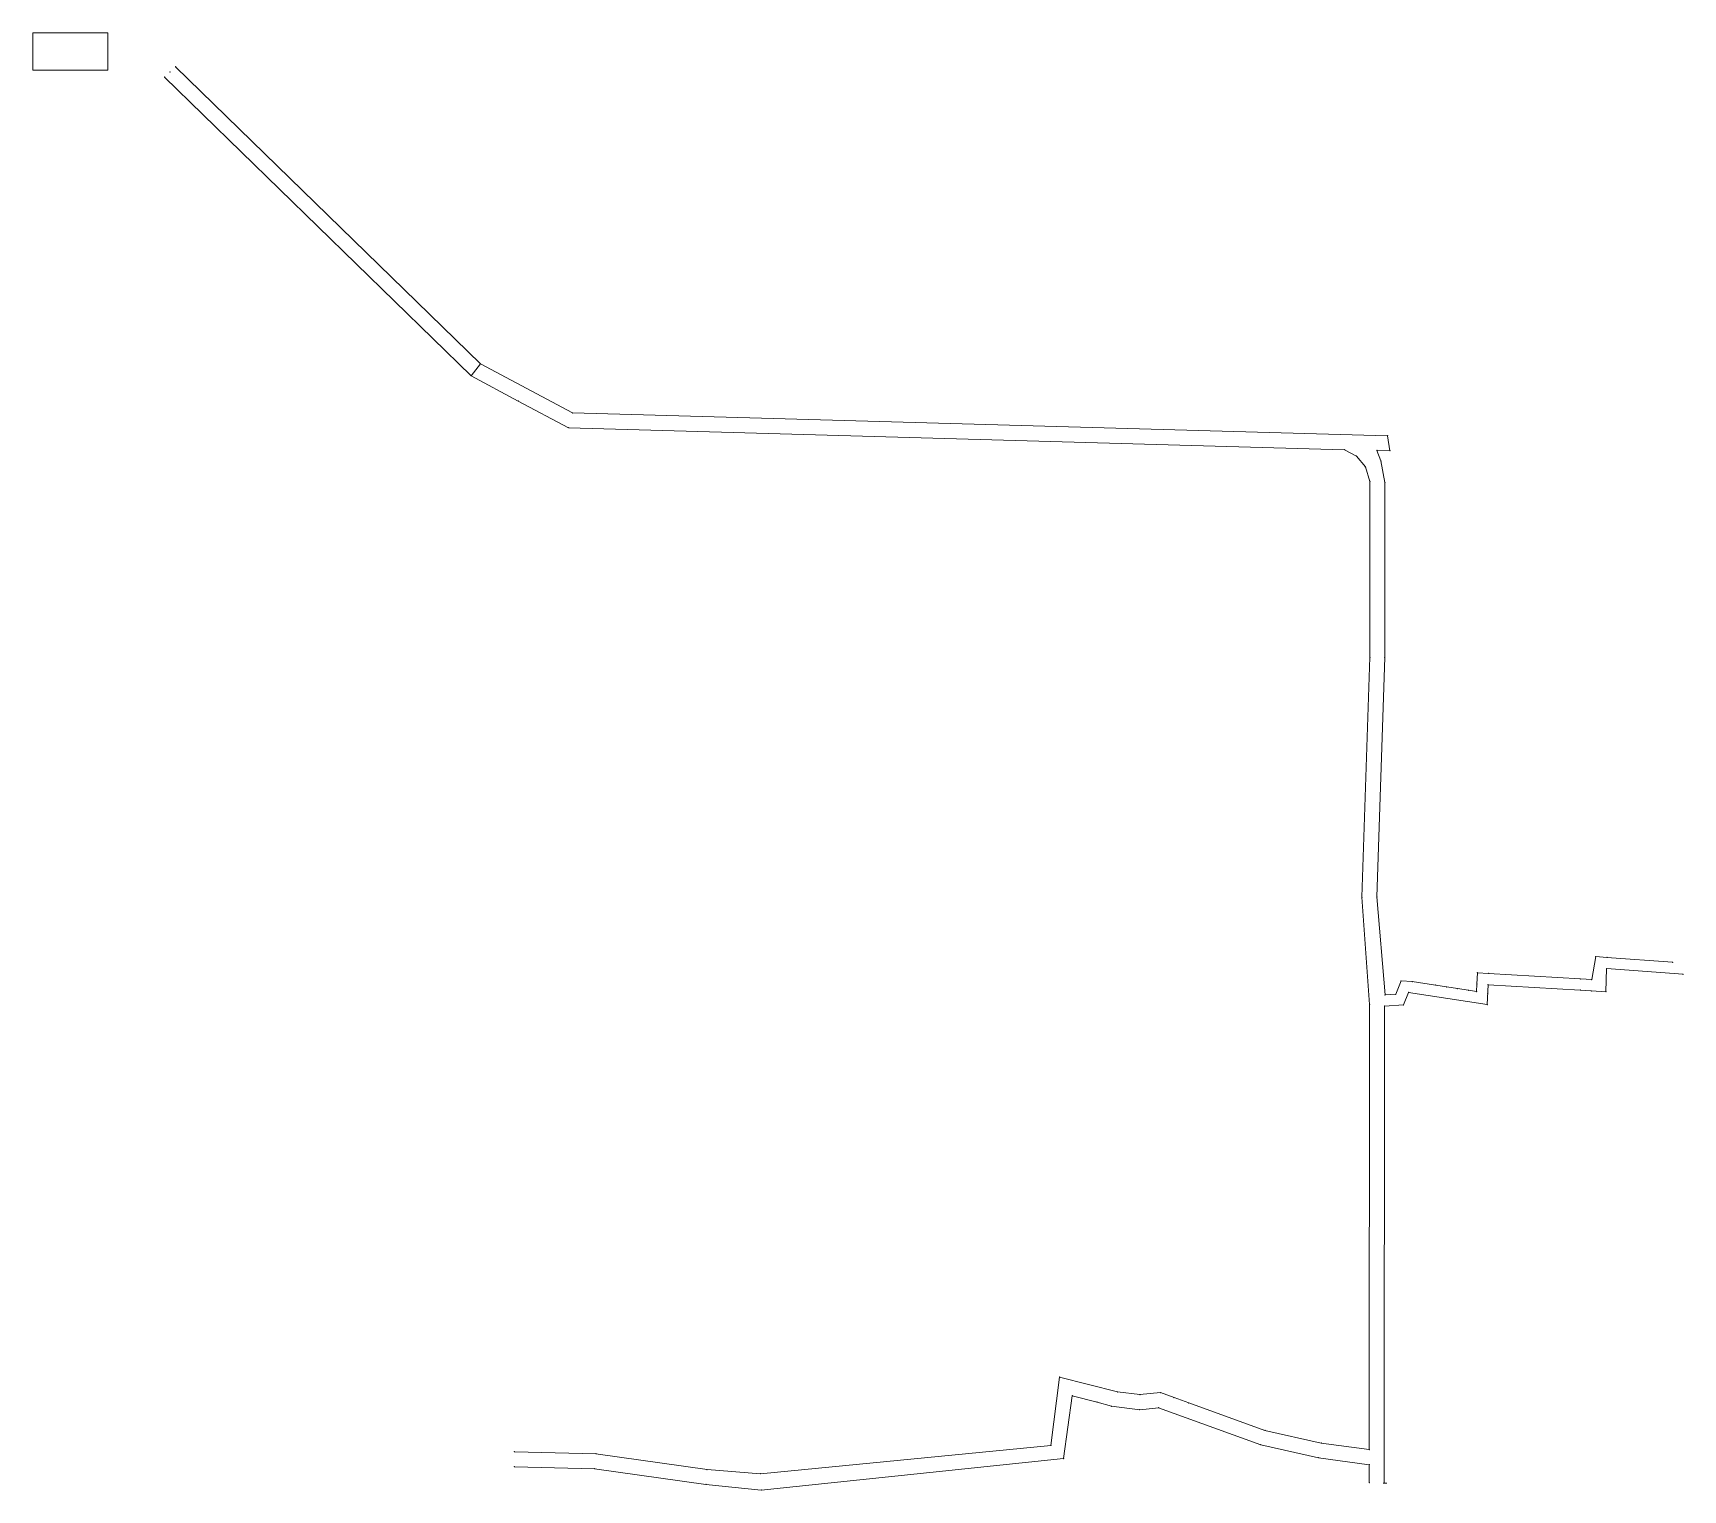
# Model space of a CAD drawing. Header units: millimetres. Extents: x 408623 to 409065, y 4589851 to 4590241.
import ezdxf

# ---------------------------------------------------------------- set-up
doc = ezdxf.new("R2010")
doc.units = ezdxf.units.MM
doc.layers.get('0').update_dxf_attribs({"color": 5, "lineweight": 0})
for name, color, linetype, lineweight in [('INIT_COORD', 5, 'Continuous', 0), ('OTOCAD_145', 5, 'Continuous', 0), ('OTOCAD_AKALiN', 3, 'Continuous', 0), ('OTOCAD_DESENDRE', 1, 'Continuous', 0), ('OTOCAD_LAGiMi', 4, 'Continuous', 0), ('OTOCAD_NOKTA', 40, 'Continuous', 0), ('OTOCAD_OZKAN', 6, 'Continuous', 0)]:
    doc.layers.add(name, color=color, linetype=linetype, lineweight=lineweight)

msp = doc.modelspace()

# ---------------------------------------------------------------- linework, layer by layer
msp.add_line((408740.09, 4590149.17, 181), (408742.55, 4590152.35, 181))
at = {"lineweight": 0}
for p in [(408895.3, 4589862.71, 182), (408898.69, 4589859.18, 182), (408817.59, 4589855.12, 219), (408817.77, 4589850.78, 219)]:
    msp.add_point(p, dxfattribs=at)
at = {"layer": 'INIT_COORD'}
msp.add_point((408659.49, 4590230.56, 181), dxfattribs=at)
at = {"layer": 'OTOCAD_145', "lineweight": 0}
for p, q in [((408978.57, 4590009.51, 145), (408980.61, 4589980.82, 145)), ((408982.58, 4590009.61, 145), (408984.74, 4589983.38, 145)), ((408984.74, 4589983.38, 145), (408982.58, 4590009.61, 145)), ((408980.61, 4589980.82, 145), (408980.52, 4589861.6, 145)), ((408984.51, 4589852.62, 145), (408984.61, 4589980.37, 145)), ((408980.51, 4589857.56, 145), (408980.51, 4589852.77, 145))]:
    msp.add_line(p, q, dxfattribs=at)
at = {"layer": 'OTOCAD_AKALiN', "lineweight": 0}
for p, q in [((408895.3, 4589862.71, 182), (408897.61, 4589881.02, 145)), ((408897.61, 4589881.02, 145), (408913.13, 4589877.06, 145)), ((408901.01, 4589876.02, 145), (408898.69, 4589859.18, 182)), ((408907.65, 4589874.33, 145), (408901.01, 4589876.02, 145)), ((408911.53, 4589873.23, 145), (408907.65, 4589874.33, 145)), ((408913.13, 4589877.06, 145), (408919.11, 4589876.32, 145)), ((408919.11, 4589876.32, 145), (408924.61, 4589876.87, 145)), ((408924.61, 4589876.87, 145), (408928.28, 4589875.54, 145)), ((408928.28, 4589875.54, 145), (408932.19, 4589874.12, 145)), ((408932.19, 4589874.12, 145), (408952.59, 4589866.74, 145)), ((408919.06, 4589872.29, 145), (408911.53, 4589873.23, 145)), ((408924.1, 4589872.8, 145), (408919.06, 4589872.29, 145)), ((408951.47, 4589862.89, 145), (408924.1, 4589872.8, 145)), ((408952.59, 4589866.74, 145), (408967.67, 4589863.36, 145)), ((408773.48, 4589860.49, 219), (408751.66, 4589861.04, 219)), ((408817.59, 4589855.12, 219), (408895.3, 4589862.71, 182)), ((408966.96, 4589859.42, 145), (408951.47, 4589862.89, 145)), ((408967.67, 4589863.36, 145), (408980.52, 4589861.6, 145)), ((408751.66, 4589857.02, 219), (408773.15, 4589856.49, 219)), ((408773.15, 4589856.49, 219), (408802.94, 4589852.27, 219)), ((408803.26, 4589856.27, 219), (408773.48, 4589860.49, 219)), ((408803.26, 4589856.27, 219), (408817.59, 4589855.12, 219)), ((408817.77, 4589850.78, 219), (408898.69, 4589859.18, 182)), ((408980.51, 4589857.56, 145), (408966.96, 4589859.42, 145)), ((408817.77, 4589850.78, 219), (408802.94, 4589852.27, 219))]:
    msp.add_line(p, q, dxfattribs=at)
at = {"layer": 'OTOCAD_DESENDRE', "lineweight": 0}
for p, q in [((408980.68, 4590073.78, 181), (408978.57, 4590009.51, 145)), ((408982.58, 4590009.61, 145), (408984.68, 4590073.72, 181))]:
    msp.add_line(p, q, dxfattribs=at)
at = {"layer": 'OTOCAD_LAGiMi'}
for p, q in [((408622.78, 4590230.98, 181), (408622.78, 4590240.98, 181)), ((408642.78, 4590240.98, 181), (408622.78, 4590240.98, 181)), ((408642.78, 4590230.98, 181), (408642.78, 4590240.98, 181)), ((408642.78, 4590230.98, 181), (408622.78, 4590230.98, 181))]:
    msp.add_line(p, q, dxfattribs=at)
at = {"layer": 'OTOCAD_LAGiMi', "lineweight": 0}
for p, q in [((408742.55, 4590152.35, 181), (408660.95, 4590231.94, 181)), ((408658.03, 4590229.18, 181), (408740.09, 4590149.17, 181)), ((408767.23, 4590139.22, 181), (408742.55, 4590152.35, 181)), ((408740.09, 4590149.17, 181), (408752.7, 4590142.42, 181)), ((408752.7, 4590142.42, 181), (408766.19, 4590135.24, 181)), ((408985.44, 4590133.13, 181), (408767.23, 4590139.22, 181)), ((408766.19, 4590135.24, 181), (408973.92, 4590129.37, 181)), ((408985.44, 4590133.13, 181), (408986.07, 4590129.11, 181)), ((408973.92, 4590129.37, 181), (408977.08, 4590127.68, 181)), ((408977.08, 4590127.68, 181), (408979.49, 4590124.77, 181)), ((408983.64, 4590126.39, 181), (408982.56, 4590129.2, 181)), ((408982.56, 4590129.2, 181), (408986.07, 4590129.11, 181)), ((408984.71, 4590120.59, 181), (408983.64, 4590126.39, 181)), ((408979.49, 4590124.77, 181), (408980.71, 4590120.87, 181)), ((408980.71, 4590120.87, 181), (408980.68, 4590073.78, 181)), ((408984.68, 4590073.72, 181), (408984.71, 4590120.59, 181)), ((408980.51, 4589852.77, 145), (408980.51, 4589857.56, 145))]:
    msp.add_line(p, q, dxfattribs=at)
at = {"layer": 'OTOCAD_NOKTA', "lineweight": 0}
for p, q in [((408984.23, 4589852.62, 145), (408984.51, 4589852.62, 145)), ((408984.51, 4589852.62, 145), (408985.2, 4589852.61, 145))]:
    msp.add_line(p, q, dxfattribs=at)
for p in [(408660.95, 4590231.94, 181), (408658.03, 4590229.18, 181), (408742.55, 4590152.35, 181), (408740.09, 4590149.17, 181), (408752.7, 4590142.42, 181), (408767.23, 4590139.22, 181), (408766.19, 4590135.24, 181), (408985.44, 4590133.13, 181), (408973.92, 4590129.37, 181), (408977.08, 4590127.68, 181), (408982.56, 4590129.2, 181), (408983.64, 4590126.39, 181), (408986.07, 4590129.11, 181), (408979.49, 4590124.77, 181), (408980.71, 4590120.87, 181), (408984.71, 4590120.59, 181), (408980.68, 4590073.78, 181), (408984.68, 4590073.72, 181), (408978.57, 4590009.51, 145), (408982.58, 4590009.61, 145), (408989.05, 4589987.12, 134), (408992.05, 4589986.96, 134), (409004.14, 4589985.07, 134), (409007.12, 4589984.61, 134), (408980.61, 4589980.82, 145), (408984.61, 4589980.37, 145), (408984.74, 4589983.38, 145), (408987.6, 4589983.56, 145), (408989.67, 4589980.68, 145), (408991.04, 4589984.05, 134), (408897.61, 4589881.02, 145), (408901.01, 4589876.02, 145), (408907.65, 4589874.33, 145), (408913.13, 4589877.06, 145), (408919.11, 4589876.32, 145), (408924.61, 4589876.87, 145), (408928.28, 4589875.54, 145), (408932.19, 4589874.12, 145), (408911.53, 4589873.23, 145), (408919.06, 4589872.29, 145), (408924.1, 4589872.8, 145), (408952.59, 4589866.74, 145), (408751.66, 4589861.04, 219), (408951.47, 4589862.89, 145), (408967.67, 4589863.36, 145), (408980.52, 4589861.6, 145), (408751.66, 4589857.02, 219), (408773.15, 4589856.49, 219), (408773.48, 4589860.49, 219), (408803.26, 4589856.27, 219), (408966.96, 4589859.42, 145), (408980.51, 4589857.56, 145), (408802.94, 4589852.27, 219), (408980.51, 4589852.77, 145), (408984.51, 4589852.62, 145)]:
    msp.add_point(p, dxfattribs=at)
at = {"layer": 'OTOCAD_OZKAN', "lineweight": 0}
for p, q in [((409041.16, 4589993.65, 122), (409040.07, 4589987.46, 128)), ((409041.16, 4589993.65, 122), (409044.16, 4589993.43, 122)), ((409044.16, 4589993.43, 122), (409061.72, 4589992.13, 122)), ((409009.36, 4589986.29, 128), (409009.49, 4589989.29, 128)), ((409009.49, 4589989.29, 128), (409012.49, 4589989.11, 128)), ((409037.07, 4589987.64, 128), (409012.49, 4589989.11, 128)), ((409044.07, 4589990.43, 122), (409043.88, 4589984.22, 128)), ((409064.52, 4589988.92, 122), (409044.07, 4589990.43, 122)), ((408987.6, 4589983.56, 145), (408989.05, 4589987.12, 134)), ((408989.05, 4589987.12, 134), (408992.05, 4589986.96, 134)), ((408998.28, 4589985.99, 134), (408992.05, 4589986.96, 134)), ((408998.28, 4589985.99, 134), (409001.27, 4589985.52, 134)), ((409004.14, 4589985.07, 134), (409001.27, 4589985.52, 134)), ((409004.14, 4589985.07, 134), (409007.12, 4589984.61, 134)), ((409009.27, 4589984.27, 134), (409007.12, 4589984.61, 134)), ((409009.27, 4589984.27, 134), (409009.36, 4589986.29, 128)), ((409012.11, 4589980.8, 134), (409012.35, 4589986.11, 128)), ((409036.99, 4589984.64, 128), (409012.35, 4589986.11, 128)), ((409039.99, 4589984.46, 128), (409036.99, 4589984.64, 128)), ((409040.07, 4589987.46, 128), (409037.07, 4589987.64, 128)), ((409043.88, 4589984.22, 128), (409039.99, 4589984.46, 128)), ((408989.67, 4589980.68, 145), (408984.61, 4589980.37, 145)), ((408984.74, 4589983.38, 145), (408987.6, 4589983.56, 145)), ((408991.04, 4589984.05, 134), (408989.67, 4589980.68, 145)), ((409012.11, 4589980.8, 134), (408991.04, 4589984.05, 134))]:
    msp.add_line(p, q, dxfattribs=at)
for p in [(409041.16, 4589993.65, 122), (409044.16, 4589993.43, 122), (409009.49, 4589989.29, 128), (409012.49, 4589989.11, 128), (409044.07, 4589990.43, 122), (409061.72, 4589992.13, 122), (409064.52, 4589988.92, 122), (408998.28, 4589985.99, 134), (409001.27, 4589985.52, 134), (409009.27, 4589984.27, 134), (409009.36, 4589986.29, 128), (409012.35, 4589986.11, 128), (409036.99, 4589984.64, 128), (409037.07, 4589987.64, 128), (409039.99, 4589984.46, 128), (409040.07, 4589987.46, 128), (409043.88, 4589984.22, 128), (409012.11, 4589980.8, 134), (409012.25, 4589983.81, 134)]:
    msp.add_point(p, dxfattribs=at)

doc.saveas('drawing.dxf')
